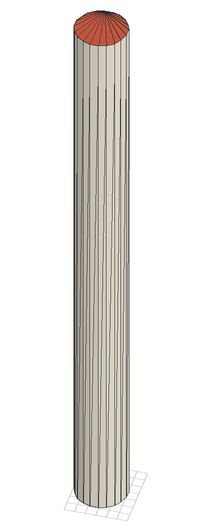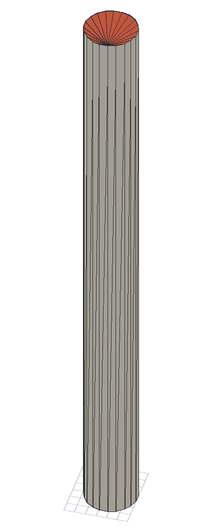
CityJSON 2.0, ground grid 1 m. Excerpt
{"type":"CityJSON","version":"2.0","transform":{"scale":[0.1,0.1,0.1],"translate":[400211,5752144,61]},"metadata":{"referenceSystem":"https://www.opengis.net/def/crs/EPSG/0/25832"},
"CityObjects":{
"building1":{"type":"Building","attributes":{"Geometrietyp2DReferenz":"1000","Gemeindeschluessel":"05515000","function":"51002_1251","roofType":"9999","measuredHeight":55.83},"geometry":[{"type":"Solid","lod":"2","boundaries":[[[[0,1,2]],[[1,3,2]],[[4,5,0]],[[5,1,0]],[[6,7,4]],[[7,5,4]],[[8,9,6]],[[9,7,6]],[[10,11,8]],[[11,9,8]],[[12,13,10]],[[13,11,10]],[[14,15,12]],[[15,13,12]],[[16,17,14]],[[17,15,14]],[[18,19,16]],[[19,17,16]],[[20,21,18]],[[21,19,18]],[[22,23,20]],[[23,21,20]],[[24,25,22]],[[25,23,22]],[[26,27,24]],[[27,25,24]],[[28,29,26]],[[29,27,26]],[[30,31,28]],[[31,29,28]],[[32,33,30]],[[33,31,30]],[[34,35,32]],[[35,33,32]],[[36,37,34]],[[37,35,34]],[[38,39,36]],[[39,37,36]],[[2,3,38]],[[3,39,38]],[[3,1,39]],[[1,5,39]],[[5,7,39]],[[7,9,39]],[[9,11,39]],[[11,13,39]],[[13,15,39]],[[15,17,39]],[[17,19,39]],[[19,21,39]],[[21,23,39]],[[23,25,39]],[[25,27,39]],[[27,29,39]],[[29,31,39]],[[31,33,39]],[[33,35,39]],[[35,37,39]],[[0,2,4]],[[2,38,4]],[[38,36,4]],[[36,34,4]],[[34,32,4]],[[32,30,4]],[[30,28,4]],[[28,26,4]],[[26,24,4]],[[24,22,4]],[[22,20,4]],[[20,18,4]],[[18,16,4]],[[16,14,4]],[[14,12,4]],[[12,10,4]],[[10,8,4]],[[8,6,4]]]],"semantics":{"surfaces":[{"type":"WallSurface"},{"type":"GroundSurface"},{"type":"RoofSurface"}],"values":[[0,0,0,0,0,0,0,0,0,0,0,0,0,0,0,0,0,0,0,0,0,0,0,0,0,0,0,0,0,0,0,0,0,0,0,0,0,0,0,0,1,1,1,1,1,1,1,1,1,1,1,1,1,1,1,1,1,1,2,2,2,2,2,2,2,2,2,2,2,2,2,2,2,2,2,2]]}}]}
},
"vertices":[
[49,36,564],[49,36,6],[44,43,564],[44,43,6],[51,29,564],[51,29,6],[51,21,564],[51,21,6],[49,14,564],[49,14,6],[44,7,564],[44,7,6],[38,3,564],[38,3,6],[31,0,564],[31,0,6],[23,0,564],[23,0,6],[15,3,564],[15,3,6],[9,7,564],[9,7,6],[4,14,564],[4,14,6],[2,21,564],[2,21,6],[2,29,564],[2,29,6],[4,36,564],[4,36,6],[9,43,564],[9,43,6],[15,47,564],[15,47,6],[23,50,564],[23,50,6],[31,50,564],[31,50,6],[38,47,564],[38,47,6]
]}
